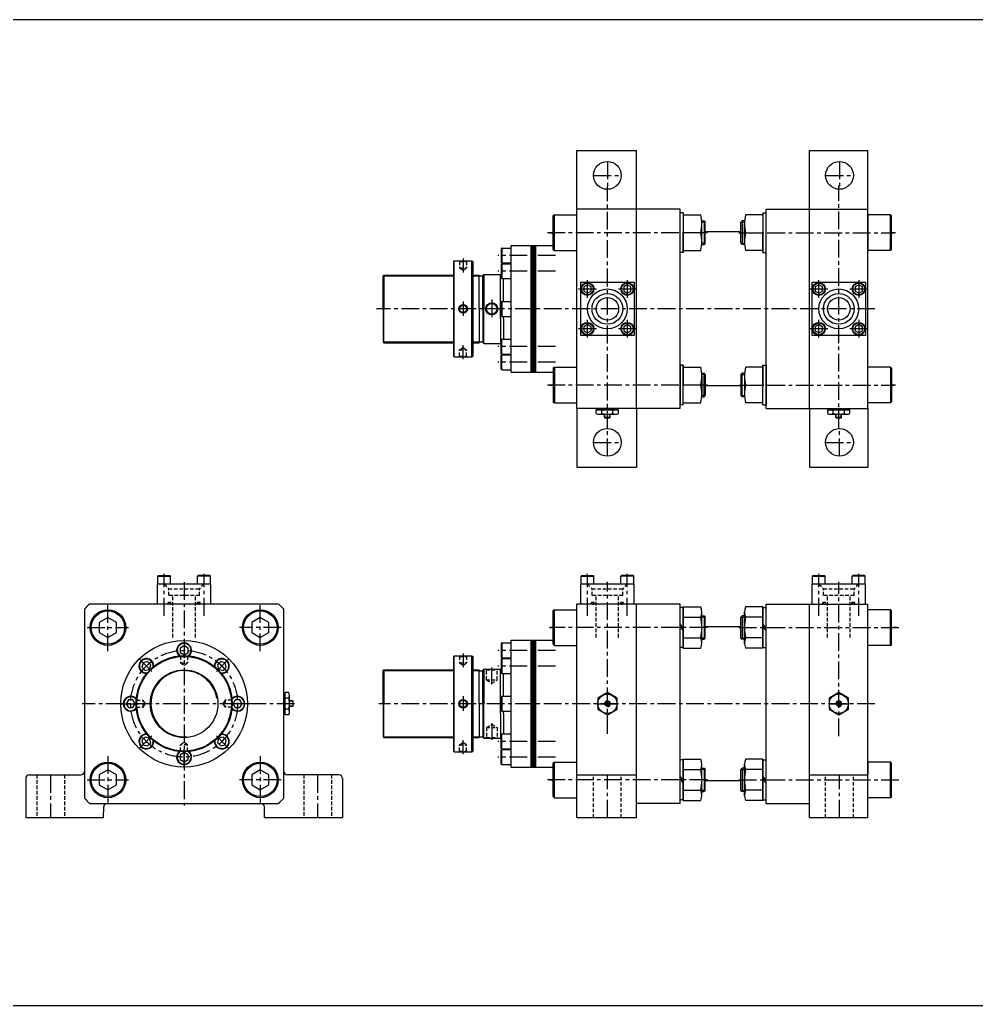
# Model space of a CAD drawing. Extents: x -819 to 10154, y 0 to 4840.
# Drawn here: x 2923 to 4266, y 0 to 1386 of the extents above; entities that cross this region are included whole.
import ezdxf

# ---------------------------------------------------------------- set-up
doc = ezdxf.new("R2010")
doc.units = 0
doc.header["$LTSCALE"] = 10
doc.header["$MEASUREMENT"] = 0
for name, pattern in [('CENTER', [2, 1.25, -0.25, 0.25, -0.25]), ('CENTERX2', [4, 2.5, -0.5, 0.5, -0.5]), ('HIDDENX2', [0.75, 0.5, -0.25])]:
    doc.linetypes.add(name, pattern=pattern)
doc.layers.get('0').update_dxf_attribs({"linetype": 'CONTINUOUS'})
for name, color, linetype in [('BOM-UDEF', 3, 'CONTINUOUS'), ('CEN', 1, 'CENTERX2'), ('DIM', 2, 'CONTINUOUS'), ('HID', 2, 'HIDDENX2'), ('ML', 7, 'CONTINUOUS')]:
    doc.layers.add(name, color=color, linetype=linetype)

msp = doc.modelspace()

# ---------------------------------------------------------------- linework, layer by layer
for p, q in [((5969.5, 1385.9), (0, 1385.9)), ((0, 0), (10154, 3))]:
    msp.add_line(p, q)
at = {"color": 7, "linetype": 'Continuous'}
for p, q in [((3732.4, 832.7), (3732.4, 837.7)), ((3732.4, 837.7), (3738.8, 837.7)), ((3733.4, 837.7), (3733.4, 839.7)), ((3733.4, 839.7), (3762.6, 839.7)), ((3735.6, 831.7), (3760.4, 831.7)), ((3738.8, 837.7), (3763.6, 837.7)), ((3740.2, 832.7), (3740.2, 837.7)), ((3744, 832), (3744, 832)), ((3744, 827.2), (3744, 831.7)), ((3752, 827.2), (3752, 831.7)), ((3755.8, 832.7), (3755.8, 837.7)), ((3762.6, 837.7), (3762.6, 839.7)), ((3763.6, 832.7), (3763.6, 837.7)), ((4057.4, 832.7), (4057.4, 837.7)), ((4057.4, 837.7), (4063.8, 837.7)), ((4058.4, 837.7), (4058.4, 839.7)), ((4058.4, 839.7), (4087.6, 839.7)), ((4060.6, 831.7), (4085.4, 831.7)), ((4063.8, 837.7), (4088.6, 837.7)), ((4065.2, 832.7), (4065.2, 837.7)), ((4069, 832), (4069, 832)), ((4069, 827.2), (4069, 831.7)), ((4077, 827.2), (4077, 831.7)), ((4080.8, 832.7), (4080.8, 837.7)), ((4087.6, 837.7), (4087.6, 839.7)), ((4088.6, 832.7), (4088.6, 837.7)), ((3744, 827.2), (3744.5, 826.7)), ((3752, 827.2), (3744, 827.2)), ((3744.5, 826.7), (3751.5, 826.7)), ((3752, 827.2), (3751.5, 826.7)), ((4069, 827.2), (4069.5, 826.7)), ((4077, 827.2), (4069, 827.2)), ((4069.5, 826.7), (4076.5, 826.7)), ((4077, 827.2), (4076.5, 826.7)), ((3293.5, 410.4), (3293.5, 439.6)), ((3295.5, 439.6), (3293.5, 439.6)), ((3300.5, 440.6), (3295.5, 440.6)), ((3295.5, 415.8), (3295.5, 440.6)), ((3300.5, 432.8), (3295.5, 432.8)), ((3301.5, 412.6), (3301.5, 437.4)), ((3300.5, 417.2), (3295.5, 417.2)), ((3301.3, 421), (3301.3, 421)), ((3306, 429), (3301.5, 429)), ((3306, 421), (3301.5, 421)), ((3306, 429), (3306.5, 428.5)), ((3306, 429), (3306, 421)), ((3306, 421), (3306.5, 421.5)), ((3306.5, 421.5), (3306.5, 428.5)), ((3295.5, 410.4), (3293.5, 410.4)), ((3295.5, 409.4), (3295.5, 415.8)), ((3300.5, 409.4), (3295.5, 409.4))]:
    msp.add_line(p, q, dxfattribs=at)
at = {"color": 1, "linetype": 'CENTER', "ltscale": 5}
for p, q in [((3734.5, 425), (3761.5, 425)), ((4059.5, 425), (4086.5, 425))]:
    msp.add_line(p, q, dxfattribs=at)
at = {"color": 7, "linetype": 'Continuous'}
for points in [[(3734.5, 417.2), (3748, 409.4), (3761.5, 417.2), (3761.5, 432.8), (3748, 440.6), (3734.5, 432.8)], [(4059.5, 417.2), (4073, 409.4), (4086.5, 417.2), (4086.5, 432.8), (4073, 440.6), (4059.5, 432.8)], [(3746.6, 427.5), (3745.1, 425), (3746.6, 422.5), (3749.5, 422.5), (3750.9, 425), (3749.5, 427.5)], [(4071.6, 427.5), (4070.1, 425), (4071.6, 422.5), (4074.5, 422.5), (4075.9, 425), (4074.5, 427.5)]]:
    msp.add_lwpolyline(points, close=True, dxfattribs=at)
for centre, radius in [((3748, 425), 13.5), ((4073, 425), 13.5), ((3748, 425), 3.5), ((4073, 425), 3.5)]:
    msp.add_circle(centre, radius, dxfattribs=at)
for centre, radius, start, end in [((3735.6, 837.3), 5.62, 235.6158, 270), ((3736.3, 839.9), 8.22, 241.7006, 298.2994), ((3748, 863.1), 31.3, 255.6172, 270.0141), ((3748, 863.1), 31.3, 269.9859, 284.3828), ((3759.7, 839.9), 8.22, 241.7006, 298.2994), ((4060.6, 837.3), 5.62, 235.6158, 270), ((4061.3, 839.9), 8.22, 241.7006, 298.2994), ((4073, 863.1), 31.3, 255.6172, 270.0141), ((4073, 863.1), 31.3, 269.9859, 284.3828), ((4084.7, 839.9), 8.22, 241.7006, 298.2994), ((3293.3, 436.7), 8.22, 331.7006, 28.2994), ((3270.2, 425), 31.3, 359.9859, 14.3828), ((3270.2, 425), 31.3, 345.6172, 0.0141), ((3293.3, 413.3), 8.22, 331.7006, 28.2994), ((3295.9, 412.6), 5.62, 325.6158, 0)]:
    msp.add_arc(centre, radius, start, end, dxfattribs=at)
at = {"layer": 'BOM-UDEF', "color": 0}
for p, q in [((3705, 1119.7), (3705, 1202.2)), ((3705, 1202.2), (3789, 1202.2)), ((3789, 1119.7), (3789, 1202.2)), ((4032, 1119.7), (4032, 1202.2)), ((4032, 1202.2), (4114, 1202.2)), ((4114, 1119.7), (4114, 1202.2)), ((3705, 839.7), (3705, 757.2)), ((3789, 839.7), (3789, 757.2)), ((4032, 839.7), (4032, 757.2)), ((4114, 839.7), (4114, 757.2)), ((3705, 757.2), (3789, 757.2)), ((4032, 757.2), (4114, 757.2)), ((3705, 325), (3789, 325)), ((4032, 325), (4114, 325)), ((3266.5, 265), (3376, 265)), ((3705, 265), (3789, 265)), ((4032, 265), (4114, 265))]:
    msp.add_line(p, q, dxfattribs=at)
for centre in [(3748, 1167.2), (4074, 1167.2), (3748, 792.2), (4074, 792.2)]:
    msp.add_circle(centre, 19.5, dxfattribs=at)
at = {"layer": 'CEN'}
for p, q in [((3748, 1186.7), (3748, 1147.7)), ((4074, 1186.7), (4074, 1147.7)), ((3728.5, 1167.2), (3767.5, 1167.2)), ((4054.5, 1167.2), (4093.5, 1167.2)), ((3748, 811.2), (3748, 1151.4)), ((4073, 811.7), (4073, 1152.9)), ((3888.5, 1086.7), (3663.7, 1086.7)), ((3666.6, 1086.7), (3672, 1086.7)), ((3932.6, 1086.7), (4150.8, 1086.7)), ((4152.5, 1086.7), (4147, 1086.7)), ((3675.3, 1054.7), (3593.9, 1054.7)), ((3545.3, 1050.5), (3545.3, 1030.9)), ((3675.3, 1032.7), (3593.9, 1032.7)), ((3720, 995.3), (3720, 1020.1)), ((3776, 1020.1), (3776, 995.3)), ((4045, 995.3), (4045, 1020.1)), ((4101, 1020.1), (4101, 995.3)), ((3707.6, 1007.7), (3732.5, 1007.7)), ((3763.6, 1007.7), (3788.5, 1007.7)), ((4032.6, 1007.7), (4057.5, 1007.7)), ((4088.6, 1007.7), (4113.5, 1007.7)), ((3545.3, 990.2), (3545.3, 969.9)), ((3585.5, 992.9), (3585.5, 966.6)), ((4123.6, 979.7), (3423.9, 979.7)), ((3720, 939.3), (3720, 964.1)), ((3776, 964.1), (3776, 939.3)), ((4045, 939.3), (4045, 964.1)), ((4101, 964.1), (4101, 939.3)), ((3732.5, 951.7), (3707.6, 951.7)), ((3788.5, 951.7), (3763.6, 951.7)), ((4057.5, 951.7), (4032.6, 951.7)), ((4113.5, 951.7), (4088.6, 951.7)), ((3545.3, 909), (3545.3, 928.5)), ((3675.3, 926.7), (3593.9, 926.7)), ((3675.3, 904.7), (3593.9, 904.7)), ((3888.5, 872.7), (3663.7, 872.7)), ((3666.6, 872.7), (3672, 872.7)), ((3932.6, 872.7), (4150.8, 872.7)), ((4152.5, 872.7), (4147, 872.7)), ((3748, 772.7), (3748, 811.7)), ((4074, 772.7), (4074, 811.7)), ((3728.5, 792.2), (3767.5, 792.2)), ((4054.5, 792.2), (4093.5, 792.2)), ((3125.5, 548.7), (3125.5, 607.4)), ((3153.5, 596), (3153.5, 282)), ((3181.5, 548.7), (3181.5, 607.4)), ((3720, 548.7), (3720, 607.4)), ((3748, 382.8), (3748, 596.4)), ((3776, 548.7), (3776, 607.4)), ((4045, 548.7), (4045, 607.4)), ((4073, 379.3), (4073, 596.4)), ((4101, 548.7), (4101, 607.4)), ((3046.5, 498.7), (3046.5, 565.3)), ((3260.5, 498.7), (3260.5, 565.3)), ((3017.2, 532), (3075.6, 532)), ((3289.8, 532), (3231.4, 532)), ((3666.6, 532), (3672, 532)), ((3888.5, 532), (3667.7, 532)), ((3932.6, 532), (4157.4, 532)), ((4154.5, 532), (4149, 532)), ((3153.5, 514.2), (3153.5, 485.9)), ((3675.3, 500), (3593.9, 500)), ((3090.5, 488), (3110.5, 468)), ((3216.5, 488), (3196.5, 468)), ((3545.3, 495.7), (3545.3, 476.2)), ((3585.5, 452.3), (3585.5, 475.8)), ((3675.3, 478), (3593.9, 478)), ((3545.3, 435.5), (3545.3, 415.2)), ((3308.7, 425), (3010.5, 425)), ((3064.4, 425), (3092.7, 425)), ((3242.7, 425), (3214.4, 425)), ((4123.6, 425), (3427, 425)), ((3585.5, 397.7), (3585.5, 374.2)), ((3090.5, 362), (3110.5, 382)), ((3216.5, 362), (3196.5, 382)), ((3153.5, 335.9), (3153.5, 364.2)), ((3545.3, 354.3), (3545.3, 373.8)), ((3675.3, 372), (3593.9, 372)), ((3046.5, 351.3), (3046.5, 284.7)), ((3260.5, 351.3), (3260.5, 284.7)), ((3675.3, 350), (3593.9, 350)), ((2966, 325), (2966, 265)), ((3341, 325), (3341, 265)), ((3748, 265), (3748, 325)), ((4074, 265), (4074, 325)), ((3017.2, 318), (3075.6, 318)), ((3289.8, 318), (3231.4, 318)), ((3888.5, 318), (3663.7, 318)), ((3666.6, 318), (3672, 318)), ((3932.6, 318), (4157.4, 318)), ((3932.6, 318), (4157.4, 318))]:
    msp.add_line(p, q, dxfattribs=at)
at = {"layer": 'CEN', "color": 7}
for p, q in [((3880.5, 1103.2), (3883.8, 1103.2)), ((3940.5, 1103.2), (3937.3, 1103.2)), ((3880.5, 1070.2), (3883.8, 1070.2)), ((3940.5, 1070.2), (3937.3, 1070.2)), ((3880.5, 889.2), (3883.8, 889.2)), ((3940.5, 889.2), (3937.3, 889.2)), ((3880.5, 856.2), (3883.8, 856.2)), ((3940.5, 856.2), (3937.3, 856.2)), ((3880.5, 548.5), (3883.8, 548.5)), ((3940.5, 548.5), (3937.3, 548.5)), ((3880.5, 515.5), (3883.8, 515.5)), ((3940.5, 515.5), (3937.3, 515.5)), ((3880.5, 334.5), (3883.8, 334.5)), ((3940.5, 334.5), (3937.3, 334.5)), ((3880.5, 301.5), (3883.8, 301.5)), ((3940.5, 301.5), (3937.3, 301.5))]:
    msp.add_line(p, q, dxfattribs=at)
at = {"layer": 'CEN'}
msp.add_circle((3153.5, 425), 75, dxfattribs=at)
at = {"layer": 'DIM'}
for p, q in [((3885.5, 1101.5), (3880.5, 1101.5)), ((3935.5, 1101.5), (3940.5, 1101.5)), ((3885.5, 1072), (3880.5, 1072)), ((3935.5, 1072), (3940.5, 1072)), ((3433, 1026.2), (3531.8, 1026.2)), ((3433, 1026.2), (3531.8, 1026.2)), ((3558.8, 1026.2), (3568, 1026.2)), ((3558.8, 1026.2), (3568, 1026.2)), ((3433, 933.2), (3531.8, 933.2)), ((3433, 933.2), (3531.8, 933.2)), ((3558.8, 933.2), (3568, 933.2)), ((3558.8, 933.2), (3568, 933.2)), ((3885.5, 887.5), (3880.5, 887.5)), ((3935.5, 887.5), (3940.5, 887.5)), ((3885.5, 858), (3880.5, 858)), ((3935.5, 858), (3940.5, 858)), ((3885.5, 546.8), (3880.5, 546.8)), ((3935.5, 546.8), (3940.5, 546.8)), ((3885.5, 517.3), (3880.5, 517.3)), ((3935.5, 517.3), (3940.5, 517.3)), ((3433, 471.5), (3531.8, 471.5)), ((3433, 471.5), (3531.8, 471.5)), ((3558.8, 471.5), (3568, 471.5)), ((3558.8, 471.5), (3568, 471.5)), ((3433, 378.5), (3531.8, 378.5)), ((3433, 378.5), (3531.8, 378.5)), ((3558.8, 378.5), (3568, 378.5)), ((3558.8, 378.5), (3568, 378.5)), ((3885.5, 332.8), (3880.5, 332.8)), ((3935.5, 332.8), (3940.5, 332.8)), ((3885.5, 303.3), (3880.5, 303.3)), ((3935.5, 303.3), (3940.5, 303.3))]:
    msp.add_line(p, q, dxfattribs=at)
at = {"layer": 'HID'}
for p, q in [((3540.3, 1046.2), (3539.3, 1047.2)), ((3540.3, 1046.2), (3550.3, 1046.2)), ((3540.3, 1046.2), (3540.3, 1037.2)), ((3550.3, 1046.2), (3551.3, 1047.2)), ((3550.3, 1046.2), (3550.3, 1037.2)), ((3540.3, 1037.2), (3550.3, 1037.2)), ((3540.3, 1037.2), (3545.3, 1034)), ((3545.3, 1034), (3550.3, 1037.2)), ((3540.3, 922.2), (3545.3, 925.4)), ((3540.3, 922.2), (3550.3, 922.2)), ((3540.3, 913.2), (3540.3, 922.2)), ((3545.3, 925.4), (3550.3, 922.2)), ((3550.3, 913.2), (3550.3, 922.2)), ((3540.3, 913.2), (3539.3, 912.2)), ((3540.3, 913.2), (3550.3, 913.2)), ((3550.3, 913.2), (3551.3, 912.2)), ((3125.5, 593), (3131.9, 586.6)), ((3131.9, 586.6), (3175.1, 586.6)), ((3131.9, 577), (3131.9, 586.6)), ((3181.5, 593), (3175.1, 586.6)), ((3175.1, 577), (3175.1, 586.6)), ((3720, 593), (3726.4, 586.6)), ((3726.4, 577), (3726.4, 586.6)), ((3726.4, 586.6), (3769.6, 586.6)), ((3776, 593), (3769.6, 586.6)), ((3769.6, 577), (3769.6, 586.6)), ((4045, 593), (4051.4, 586.6)), ((4051.4, 586.6), (4094.6, 586.6)), ((4051.4, 577), (4051.4, 586.6)), ((4101, 593), (4094.6, 586.6)), ((4094.6, 577), (4094.6, 586.6)), ((3175.1, 577), (3131.9, 577)), ((3137.8, 518), (3137.8, 577)), ((3169.3, 518), (3169.3, 577)), ((3769.6, 577), (3726.4, 577)), ((3732.3, 518), (3732.3, 577)), ((3763.8, 518), (3763.8, 577)), ((4094.6, 577), (4051.4, 577)), ((4057.3, 518), (4057.3, 577)), ((4088.8, 518), (4088.8, 577)), ((3135, 567.4), (3131, 567.4)), ((3131, 565), (3131, 567.4)), ((3135, 565), (3135, 567.4)), ((3172, 565), (3172, 567.4)), ((3172, 567.4), (3176, 567.4)), ((3176, 567.4), (3172, 567.4)), ((3172, 565), (3172, 567.4)), ((3176, 565), (3176, 567.4)), ((3176, 565), (3176, 567.4)), ((3725.5, 565), (3725.5, 567.4)), ((3729.5, 567.4), (3725.5, 567.4)), ((3729.5, 565), (3729.5, 567.4)), ((3766.5, 565), (3766.5, 567.4)), ((3770.5, 567.4), (3766.5, 567.4)), ((3766.5, 567.4), (3770.5, 567.4)), ((3766.5, 565), (3766.5, 567.4)), ((3770.5, 565), (3770.5, 567.4)), ((3770.5, 565), (3770.5, 567.4)), ((4054.5, 567.4), (4050.5, 567.4)), ((4050.5, 565), (4050.5, 567.4)), ((4054.5, 565), (4054.5, 567.4)), ((4091.5, 565), (4091.5, 567.4)), ((4091.5, 567.4), (4095.5, 567.4)), ((4095.5, 567.4), (4091.5, 567.4)), ((4091.5, 565), (4091.5, 567.4)), ((4095.5, 565), (4095.5, 567.4)), ((4095.5, 565), (4095.5, 567.4)), ((3148.5, 491.5), (3147.8, 492.3)), ((3148.5, 491.5), (3148.5, 482.5)), ((3148.5, 491.5), (3158.5, 491.5)), ((3158.5, 491.5), (3159.3, 492.3)), ((3158.5, 491.5), (3158.5, 482.5)), ((3540.3, 491.5), (3539.3, 492.5)), ((3540.3, 491.5), (3550.3, 491.5)), ((3540.3, 491.5), (3540.3, 482.5)), ((3550.3, 491.5), (3551.3, 492.5)), ((3550.3, 491.5), (3550.3, 482.5)), ((3148.5, 482.5), (3158.5, 482.5)), ((3148.5, 482.5), (3153.5, 479.3)), ((3153.5, 479.3), (3158.5, 482.5)), ((3540.3, 482.5), (3550.3, 482.5)), ((3540.3, 482.5), (3545.3, 479.3)), ((3545.3, 479.3), (3550.3, 482.5)), ((3578, 472.5), (3577, 473.5)), ((3578, 458.5), (3578, 472.5)), ((3578, 472.5), (3593, 472.5)), ((3593, 472.5), (3594, 473.5)), ((3593, 458.5), (3593, 472.5)), ((3578, 458.5), (3593, 458.5)), ((3578, 458.5), (3585.5, 453.7)), ((3585.5, 453.7), (3593, 458.5)), ((3087, 430), (3086.3, 430.8)), ((3087, 430), (3096, 430)), ((3087, 420), (3087, 430)), ((3099.2, 425), (3096, 430)), ((3096, 420), (3096, 430)), ((3211, 430), (3207.8, 425)), ((3220, 430), (3211, 430)), ((3211, 430), (3211, 420)), ((3220, 430), (3220.8, 430.8)), ((3220, 430), (3220, 420)), ((3087, 420), (3086.3, 419.2)), ((3087, 420), (3096, 420)), ((3096, 420), (3099.2, 425)), ((3207.8, 425), (3211, 420)), ((3220, 420), (3211, 420)), ((3220, 420), (3220.8, 419.2)), ((3578, 391.5), (3585.5, 396.3)), ((3578, 391.5), (3593, 391.5)), ((3578, 391.5), (3578, 377.5)), ((3585.5, 396.3), (3593, 391.5)), ((3593, 391.5), (3593, 377.5)), ((3578, 377.5), (3577, 376.5)), ((3578, 377.5), (3593, 377.5)), ((3593, 377.5), (3594, 376.5)), ((3153.5, 370.7), (3148.5, 367.5)), ((3148.5, 358.5), (3148.5, 367.5)), ((3158.5, 367.5), (3148.5, 367.5)), ((3158.5, 367.5), (3153.5, 370.7)), ((3158.5, 358.5), (3158.5, 367.5)), ((3540.3, 367.5), (3545.3, 370.7)), ((3540.3, 367.5), (3550.3, 367.5)), ((3540.3, 358.5), (3540.3, 367.5)), ((3545.3, 370.7), (3550.3, 367.5)), ((3550.3, 358.5), (3550.3, 367.5)), ((3148.5, 358.5), (3147.8, 357.7)), ((3158.5, 358.5), (3148.5, 358.5)), ((3158.5, 358.5), (3159.3, 357.7)), ((3540.3, 358.5), (3539.3, 357.5)), ((3540.3, 358.5), (3550.3, 358.5)), ((3550.3, 358.5), (3551.3, 357.5)), ((2946.5, 325), (2946.5, 265)), ((2985.5, 325), (2985.5, 265)), ((3321.5, 325), (3321.5, 265)), ((3360.5, 325), (3360.5, 265)), ((3728.5, 265), (3728.5, 325)), ((3767.5, 265), (3767.5, 325)), ((4054.5, 265), (4054.5, 325)), ((4093.5, 265), (4093.5, 325))]:
    msp.add_line(p, q, dxfattribs=at)
for centre, start, end in [((3132.3, 566.2), 90, 270), ((3133.7, 566.2), 270, 90), ((3173.3, 566.2), 90, 270), ((3174.7, 566.2), 270, 90), ((3726.9, 566.2), 90, 270), ((3728.2, 566.2), 270, 90), ((3767.9, 566.2), 90, 270), ((3769.2, 566.2), 270, 90), ((4051.9, 566.2), 90, 270), ((4053.2, 566.2), 270, 90), ((4092.9, 566.2), 90, 270), ((4094.2, 566.2), 270, 90)]:
    msp.add_arc(centre, 1.2, start, end, dxfattribs=at)
at = {"layer": 'ML'}
for p, q in [((3672, 1110.2), (3673.5, 1111.7)), ((3673.5, 1111.7), (3672, 1110.2)), ((3672, 1063.2), (3672, 1110.2)), ((3673.5, 1061.7), (3673.5, 1111.7)), ((3673.5, 1111.7), (3705, 1111.7)), ((3850, 1119.7), (3705, 1119.7)), ((3705, 839.7), (3705, 1119.7)), ((3705, 839.7), (3705, 1119.7)), ((3705, 839.7), (3705, 1119.7)), ((3789, 839.7), (3789, 1119.7)), ((3850, 839.7), (3850, 1119.7)), ((3850, 1058.7), (3850, 1114.7)), ((3854.5, 1114.7), (3850, 1114.7)), ((3854.5, 1114.7), (3854.5, 1058.7)), ((3854.5, 1111.7), (3879.1, 1111.7)), ((3966.5, 1111.7), (3941.9, 1111.7)), ((3966.5, 1114.7), (3966.5, 1058.7)), ((3966.5, 1114.7), (3971, 1114.7)), ((3971, 1119.7), (4114, 1119.7)), ((3971, 839.7), (3971, 1119.7)), ((3971, 1058.7), (3971, 1114.7)), ((4032, 839.7), (4032, 1119.7)), ((4114, 839.7), (4114, 1119.7)), ((4114, 839.7), (4114, 1119.7)), ((4145.5, 1111.7), (4114, 1111.7)), ((4114, 1111.7), (4114, 1061.7)), ((4145.5, 1061.7), (4145.5, 1111.7)), ((4147, 1110.2), (4145.5, 1111.7)), ((4145.5, 1111.7), (4147, 1110.2)), ((4147, 1063.2), (4147, 1110.2)), ((3880.5, 1074.2), (3880.5, 1099.2)), ((3883.8, 1103.2), (3883.8, 1070.2)), ((3883.8, 1103.2), (3885.5, 1101.5)), ((3885.5, 1072), (3885.5, 1101.5)), ((3885.5, 1074.2), (3885.5, 1099.2)), ((3937.3, 1103.2), (3935.5, 1101.5)), ((3935.5, 1072), (3935.5, 1101.5)), ((3935.5, 1074.2), (3935.5, 1099.2)), ((3937.3, 1103.2), (3937.3, 1070.2)), ((3940.5, 1074.2), (3940.5, 1099.2)), ((3854.5, 1058.7), (3854.5, 1086.7)), ((3879.1, 1086.7), (3854.5, 1086.7)), ((3935.5, 1087.9), (3885.5, 1087.9)), ((3941.9, 1086.7), (3966.5, 1086.7)), ((3966.5, 1058.7), (3966.5, 1086.7)), ((3613, 890.6), (3613, 1068.9)), ((3613, 1068.9), (3672, 1068.9)), ((3641, 890.6), (3641, 1068.9)), ((3642.6, 890.6), (3642.6, 1068.9)), ((3644.2, 890.6), (3644.2, 1068.9)), ((3645.8, 890.6), (3645.8, 1068.9)), ((3647.4, 890.6), (3647.4, 1068.9)), ((3885.5, 1072), (3883.8, 1070.2)), ((3935.5, 1072), (3937.3, 1070.2)), ((3599.7, 1065.2), (3599, 1064.5)), ((3599, 1064.5), (3599, 1044.9)), ((3599.7, 1065.2), (3613, 1065.2)), ((3599.7, 1065.2), (3599.7, 1044.2)), ((3673.5, 1061.7), (3672, 1063.2)), ((3672, 1063.2), (3673.5, 1061.7)), ((3673.5, 1061.7), (3705, 1061.7)), ((3854.5, 1058.7), (3850, 1058.7)), ((3854.5, 1061.7), (3879.1, 1061.7)), ((3966.5, 1061.7), (3941.9, 1061.7)), ((3966.5, 1058.7), (3971, 1058.7)), ((4145.5, 1061.7), (4114, 1061.7)), ((4145.5, 1061.7), (4147, 1063.2)), ((4147, 1063.2), (4145.5, 1061.7)), ((3532.8, 1047.2), (3531.8, 1046.2)), ((3531.8, 1046.2), (3531.8, 913.2)), ((3532.8, 912.2), (3532.8, 1047.2)), ((3532.8, 1047.2), (3557.8, 1047.2)), ((3557.8, 912.2), (3557.8, 1047.2)), ((3557.8, 1047.2), (3558.8, 1046.2)), ((3558.8, 1046.2), (3558.8, 913.2)), ((3599.7, 1044.2), (3599, 1044.9)), ((3599.7, 1043.2), (3599, 1042.5)), ((3599, 1042.5), (3599, 1022.9)), ((3599.7, 1044.2), (3613, 1044.2)), ((3599.7, 1043.2), (3613, 1043.2)), ((3599.7, 1043.2), (3599.7, 1022.2)), ((3433, 1026.2), (3434, 1027.2)), ((3433, 1026.2), (3434, 1027.2)), ((3433, 979.7), (3433, 1026.2)), ((3433, 979.7), (3433, 1026.2)), ((3434, 1027.2), (3531.8, 1027.2)), ((3434, 1027.2), (3434, 979.7)), ((3434, 1027.2), (3531.8, 1027.2)), ((3434, 1027.2), (3434, 979.7)), ((3558.8, 1027.2), (3568, 1027.2)), ((3558.8, 1027.2), (3568, 1027.2)), ((3568, 979.7), (3568, 1027.2)), ((3568, 979.7), (3568, 1027.2)), ((3568, 1026.1), (3573, 1026.1)), ((3568, 1026.1), (3573, 1026.1)), ((3573, 1026.7), (3574.5, 1028.2)), ((3573, 979.7), (3573, 1026.7)), ((3574.5, 1028.2), (3598, 1028.2)), ((3574.5, 1028.2), (3574.5, 979.7)), ((3599, 1028.6), (3598, 1028.2)), ((3598, 966.1), (3598, 1028.2)), ((3599.7, 1022.2), (3599, 1022.9)), ((3599.7, 1022.2), (3613, 1022.2)), ((3602, 990.2), (3602, 1022.2)), ((3710.5, 942.2), (3710.5, 1017.2)), ((3710.5, 1017.2), (3785.5, 1017.2)), ((3785.5, 1017.2), (3785.5, 942.2)), ((4035.5, 942.2), (4035.5, 1017.2)), ((4035.5, 1017.2), (4110.5, 1017.2)), ((4110.5, 1017.2), (4110.5, 942.2)), ((3599.7, 990.2), (3599, 989.5)), ((3599, 989.5), (3599, 969.9)), ((3599.7, 990.2), (3613, 990.2)), ((3599.7, 990.2), (3599.7, 969.2)), ((3433, 979.7), (3433, 933.2)), ((3433, 979.7), (3433, 933.2)), ((3434, 932.2), (3434, 979.7)), ((3434, 932.2), (3434, 979.7)), ((3568, 979.7), (3568, 932.2)), ((3568, 979.7), (3568, 932.2)), ((3573, 979.7), (3573, 932.7)), ((3573, 979.7), (3573, 932.7)), ((3574.5, 931.2), (3574.5, 979.7)), ((3598, 966.1), (3598, 931.2)), ((3599.7, 969.2), (3599, 969.9)), ((3599.7, 969.2), (3613, 969.2)), ((3602, 966.1), (3602, 969.2)), ((3602, 966.1), (3602, 937.2)), ((3433, 933.2), (3434, 932.2)), ((3433, 933.2), (3434, 932.2)), ((3434, 932.2), (3531.8, 932.2)), ((3434, 932.2), (3531.8, 932.2)), ((3558.8, 932.2), (3568, 932.2)), ((3558.8, 932.2), (3568, 932.2)), ((3568, 933.3), (3573, 933.3)), ((3568, 933.3), (3573, 933.3)), ((3573, 932.7), (3574.5, 931.2)), ((3574.5, 931.2), (3598, 931.2)), ((3599, 930.8), (3598, 931.2)), ((3599.7, 937.2), (3599, 936.5)), ((3599, 916.9), (3599, 936.5)), ((3599.7, 916.2), (3599.7, 937.2)), ((3599.7, 937.2), (3613, 937.2)), ((3785.5, 942.2), (3710.5, 942.2)), ((4110.5, 942.2), (4035.5, 942.2)), ((3599.7, 916.2), (3599, 916.9)), ((3599.7, 915.2), (3599, 914.5)), ((3599.7, 916.2), (3613, 916.2)), ((3599.7, 894.2), (3599.7, 915.2)), ((3599.7, 915.2), (3613, 915.2)), ((3532.8, 912.2), (3531.8, 913.2)), ((3532.8, 912.2), (3557.8, 912.2)), ((3557.8, 912.2), (3558.8, 913.2)), ((3599, 894.9), (3599, 914.5)), ((3599.7, 894.2), (3599, 894.9)), ((3599.7, 894.2), (3613, 894.2)), ((3613, 890.6), (3672, 890.6)), ((3673.5, 897.7), (3672, 896.2)), ((3672, 896.2), (3673.5, 897.7)), ((3672, 896.2), (3672, 849.2)), ((3673.5, 897.7), (3705, 897.7)), ((3673.5, 897.7), (3673.5, 847.7)), ((3850, 900.7), (3850, 844.7)), ((3854.5, 900.7), (3850, 900.7)), ((3854.5, 844.7), (3854.5, 900.7)), ((3854.5, 900.7), (3854.5, 872.7)), ((3854.5, 897.7), (3879.1, 897.7)), ((3883.8, 856.2), (3883.8, 889.2)), ((3885.5, 887.5), (3883.8, 889.2)), ((3885.5, 887.5), (3885.5, 858)), ((3935.5, 887.5), (3937.3, 889.2)), ((3935.5, 887.5), (3935.5, 858)), ((3937.3, 856.2), (3937.3, 889.2)), ((3966.5, 897.7), (3941.9, 897.7)), ((3966.5, 900.7), (3966.5, 872.7)), ((3966.5, 844.7), (3966.5, 900.7)), ((3966.5, 900.7), (3971, 900.7)), ((3971, 900.7), (3971, 844.7)), ((4145.5, 897.7), (4114, 897.7)), ((4114, 847.7), (4114, 897.7)), ((4145.5, 897.7), (4145.5, 847.7)), ((4145.5, 897.7), (4147, 896.2)), ((4147, 896.2), (4145.5, 897.7)), ((4147, 896.2), (4147, 849.2)), ((3880.5, 885.2), (3880.5, 860.2)), ((3885.5, 885.2), (3885.5, 860.2)), ((3935.5, 885.2), (3935.5, 860.2)), ((3940.5, 885.2), (3940.5, 860.2)), ((3879.1, 872.7), (3854.5, 872.7)), ((3935.5, 871.6), (3883, 871.6)), ((3941.9, 872.7), (3966.5, 872.7)), ((3672, 849.2), (3673.5, 847.7)), ((3673.5, 847.7), (3672, 849.2)), ((3673.5, 847.7), (3705, 847.7)), ((3854.5, 847.7), (3879.1, 847.7)), ((3883.8, 856.2), (3885.5, 858)), ((3937.3, 856.2), (3935.5, 858)), ((3966.5, 847.7), (3941.9, 847.7)), ((4145.5, 847.7), (4114, 847.7)), ((4147, 849.2), (4145.5, 847.7)), ((4145.5, 847.7), (4147, 849.2)), ((3850, 839.7), (3705, 839.7)), ((3854.5, 844.7), (3850, 844.7)), ((3966.5, 844.7), (3971, 844.7)), ((3971, 839.7), (4114, 839.7)), ((3971, 839.7), (4114, 839.7)), ((3117.2, 605), (3116.5, 604.3)), ((3116.5, 604.3), (3134.5, 604.3)), ((3116.5, 593), (3116.5, 604.3)), ((3117.2, 605), (3133.8, 605)), ((3133.8, 605), (3134.5, 604.3)), ((3134.5, 593), (3134.5, 604.3)), ((3173.2, 605), (3172.5, 604.3)), ((3190.5, 604.3), (3172.5, 604.3)), ((3172.5, 593), (3172.5, 604.3)), ((3189.8, 605), (3173.2, 605)), ((3189.8, 605), (3190.5, 604.3)), ((3190.5, 593), (3190.5, 604.3)), ((3711.7, 605), (3711, 604.3)), ((3711, 604.3), (3729, 604.3)), ((3711, 593), (3711, 604.3)), ((3711.7, 605), (3728.3, 605)), ((3728.3, 605), (3729, 604.3)), ((3729, 593), (3729, 604.3)), ((3767.7, 605), (3767, 604.3)), ((3767, 593), (3767, 604.3)), ((3785, 604.3), (3767, 604.3)), ((3784.3, 605), (3767.7, 605)), ((3784.3, 605), (3785, 604.3)), ((3785, 593), (3785, 604.3)), ((4036.7, 605), (4036, 604.3)), ((4036, 604.3), (4054, 604.3)), ((4036, 593), (4036, 604.3)), ((4036.7, 605), (4053.3, 605)), ((4053.3, 605), (4054, 604.3)), ((4054, 593), (4054, 604.3)), ((4092.7, 605), (4092, 604.3)), ((4110, 604.3), (4092, 604.3)), ((4092, 593), (4092, 604.3)), ((4109.3, 605), (4092.7, 605)), ((4109.3, 605), (4110, 604.3)), ((4110, 593), (4110, 604.3)), ((3116, 565), (3116, 593)), ((3191, 565), (3191, 593)), ((3785.5, 593), (3710.5, 593)), ((3710.5, 565), (3710.5, 593)), ((3785.5, 565), (3785.5, 593)), ((4110.5, 593), (4035.5, 593)), ((4035.5, 565), (4035.5, 593)), ((4110.5, 565), (4110.5, 593)), ((3013.5, 557.8), (3013.5, 292.2)), ((3286.3, 565), (3020.7, 565)), ((3293.5, 292.2), (3293.5, 557.8)), ((3673.5, 557), (3672, 555.5)), ((3672, 555.5), (3673.5, 557)), ((3672, 508.5), (3672, 555.5)), ((3673.5, 507), (3673.5, 557)), ((3673.5, 557), (3705, 557)), ((3705, 265), (3705, 565)), ((3850, 565), (3705, 565)), ((3789, 265), (3789, 565)), ((3850, 285), (3850, 565)), ((3850, 504), (3850, 560)), ((3854.5, 560), (3850, 560)), ((3854.5, 503.2), (3854.5, 560.9)), ((3854.5, 560.9), (3879.1, 560.9)), ((3854.5, 560), (3854.5, 504)), ((3966.5, 560.9), (3941.9, 560.9)), ((3966.5, 503.2), (3966.5, 560.9)), ((3966.5, 560), (3966.5, 504)), ((3966.5, 560), (3971, 560)), ((3971, 565), (4114, 565)), ((3971, 285), (3971, 565)), ((3971, 285), (3971, 565)), ((3971, 504), (3971, 560)), ((4032, 265), (4032, 565)), ((4114, 265), (4114, 565)), ((4114, 265), (4114, 565)), ((4114, 504), (4114, 560)), ((4145.5, 557), (4114, 557)), ((4145.5, 507), (4145.5, 557)), ((4145.5, 557), (4147, 555.5)), ((4147, 555.5), (4145.5, 557)), ((4147, 508.5), (4147, 555.5)), ((3854.5, 546.4), (3879.1, 546.4)), ((3880.5, 509.8), (3880.5, 554.2)), ((3883.8, 548.5), (3883.8, 515.5)), ((3883.8, 548.5), (3885.5, 546.8)), ((3885.5, 517.3), (3885.5, 546.8)), ((3937.3, 548.5), (3935.5, 546.8)), ((3935.5, 517.3), (3935.5, 546.8)), ((3937.3, 548.5), (3937.3, 515.5)), ((3940.5, 509.8), (3940.5, 554.2)), ((3966.5, 546.4), (3941.9, 546.4)), ((3854.5, 530.9), (3850, 537.2)), ((3854.5, 527.9), (3850, 534.2)), ((3935.5, 533.2), (3885.5, 533.2)), ((3971, 530.9), (3966.5, 537.2)), ((3971, 527.9), (3966.5, 534.2)), ((3613, 335.9), (3613, 514.2)), ((3613, 514.2), (3672, 514.2)), ((3641, 335.9), (3641, 514.2)), ((3642.6, 335.9), (3642.6, 514.2)), ((3644.2, 335.9), (3644.2, 514.2)), ((3645.8, 335.9), (3645.8, 514.2)), ((3647.4, 335.9), (3647.4, 514.2)), ((3854.5, 517.6), (3879.1, 517.6)), ((3885.5, 517.3), (3883.8, 515.5)), ((3935.5, 517.3), (3937.3, 515.5)), ((3966.5, 517.6), (3941.9, 517.6)), ((3599.7, 510.5), (3599, 509.8)), ((3599, 509.8), (3599, 490.2)), ((3599.7, 510.5), (3613, 510.5)), ((3599.7, 510.5), (3599.7, 489.5)), ((3672, 508.5), (3673.5, 507)), ((3673.5, 507), (3672, 508.5)), ((3673.5, 507), (3705, 507)), ((3854.5, 504), (3850, 504)), ((3854.5, 503.2), (3879.1, 503.2)), ((3966.5, 503.2), (3941.9, 503.2)), ((3966.5, 504), (3971, 504)), ((4145.5, 507), (4114, 507)), ((4147, 508.5), (4145.5, 507)), ((4145.5, 507), (4147, 508.5)), ((3532.8, 492.5), (3531.8, 491.5)), ((3531.8, 491.5), (3531.8, 358.5)), ((3532.8, 357.5), (3532.8, 492.5)), ((3532.8, 492.5), (3557.8, 492.5)), ((3557.8, 357.5), (3557.8, 492.5)), ((3557.8, 492.5), (3558.8, 491.5)), ((3558.8, 491.5), (3558.8, 358.5)), ((3599.7, 489.5), (3599, 490.2)), ((3599.7, 488.5), (3599, 487.8)), ((3599, 487.8), (3599, 468.2)), ((3599.7, 489.5), (3613, 489.5)), ((3599.7, 488.5), (3613, 488.5)), ((3599.7, 488.5), (3599.7, 467.5)), ((3433, 471.5), (3434, 472.5)), ((3433, 471.5), (3434, 472.5)), ((3433, 425), (3433, 471.5)), ((3433, 425), (3433, 471.5)), ((3434, 472.5), (3531.8, 472.5)), ((3434, 472.5), (3434, 425)), ((3434, 472.5), (3531.8, 472.5)), ((3434, 472.5), (3434, 425)), ((3558.8, 472.5), (3568, 472.5)), ((3558.8, 472.5), (3568, 472.5)), ((3568, 425), (3568, 472.5)), ((3568, 425), (3568, 472.5)), ((3568, 471.4), (3573, 471.4)), ((3568, 471.4), (3573, 471.4)), ((3573, 472), (3574.5, 473.5)), ((3573, 425), (3573, 472)), ((3574.5, 473.5), (3598, 473.5)), ((3574.5, 473.5), (3574.5, 425)), ((3599, 473.9), (3598, 473.5)), ((3598, 411.4), (3598, 473.5)), ((3599.7, 467.5), (3599, 468.2)), ((3599.7, 467.5), (3613, 467.5)), ((3602, 435.5), (3602, 467.5)), ((3599.7, 435.5), (3599, 434.8)), ((3599, 434.8), (3599, 415.2)), ((3599.7, 435.5), (3613, 435.5)), ((3599.7, 435.5), (3599.7, 414.5)), ((3433, 425), (3433, 378.5)), ((3433, 425), (3433, 378.5)), ((3434, 377.5), (3434, 425)), ((3434, 377.5), (3434, 425)), ((3568, 425), (3568, 377.5)), ((3568, 425), (3568, 377.5)), ((3573, 425), (3573, 378)), ((3573, 425), (3573, 378)), ((3574.5, 376.5), (3574.5, 425)), ((3598, 411.4), (3598, 376.5)), ((3599.7, 414.5), (3599, 415.2)), ((3599.7, 414.5), (3613, 414.5)), ((3602, 411.4), (3602, 414.5)), ((3602, 411.4), (3602, 382.5)), ((3433, 378.5), (3434, 377.5)), ((3433, 378.5), (3434, 377.5)), ((3434, 377.5), (3531.8, 377.5)), ((3434, 377.5), (3531.8, 377.5)), ((3558.8, 377.5), (3568, 377.5)), ((3558.8, 377.5), (3568, 377.5)), ((3568, 378.6), (3573, 378.6)), ((3568, 378.6), (3573, 378.6)), ((3573, 378), (3574.5, 376.5)), ((3574.5, 376.5), (3598, 376.5)), ((3599, 376.1), (3598, 376.5)), ((3599.7, 382.5), (3599, 381.8)), ((3599, 362.2), (3599, 381.8)), ((3599.7, 361.5), (3599.7, 382.5)), ((3599.7, 382.5), (3613, 382.5)), ((3599.7, 361.5), (3599, 362.2)), ((3599.7, 360.5), (3599, 359.8)), ((3599.7, 361.5), (3613, 361.5)), ((3599.7, 339.5), (3599.7, 360.5)), ((3599.7, 360.5), (3613, 360.5)), ((3532.8, 357.5), (3531.8, 358.5)), ((3532.8, 357.5), (3557.8, 357.5)), ((3557.8, 357.5), (3558.8, 358.5)), ((3599, 340.2), (3599, 359.8)), ((3854.5, 346.9), (3879.1, 346.9)), ((3854.5, 289.2), (3854.5, 346.9)), ((3966.5, 346.9), (3941.9, 346.9)), ((3966.5, 289.2), (3966.5, 346.9)), ((3599.7, 339.5), (3599, 340.2)), ((3599.7, 339.5), (3613, 339.5)), ((3613, 335.9), (3672, 335.9)), ((3673.5, 343), (3672, 341.5)), ((3672, 341.5), (3673.5, 343)), ((3672, 294.5), (3672, 341.5)), ((3673.5, 343), (3705, 343)), ((3673.5, 293), (3673.5, 343)), ((3850, 290), (3850, 346)), ((3854.5, 346), (3850, 346)), ((3854.5, 346), (3854.5, 290)), ((3880.5, 295.8), (3880.5, 340.2)), ((3883.8, 334.5), (3883.8, 301.5)), ((3883.8, 334.5), (3885.5, 332.8)), ((3885.5, 303.3), (3885.5, 332.8)), ((3937.3, 334.5), (3935.5, 332.8)), ((3935.5, 303.3), (3935.5, 332.8)), ((3937.3, 334.5), (3937.3, 301.5)), ((3940.5, 295.8), (3940.5, 340.2)), ((3966.5, 346), (3966.5, 290)), ((3966.5, 346), (3971, 346)), ((3971, 290), (3971, 346)), ((4145.5, 343), (4114, 343)), ((4114, 343), (4114, 326)), ((4145.5, 293), (4145.5, 343)), ((4147, 341.5), (4145.5, 343)), ((4145.5, 343), (4147, 341.5)), ((4147, 294.5), (4147, 341.5)), ((2931, 320), (2931, 265)), ((2936, 325), (3008.5, 325)), ((3371, 325), (3298.5, 325)), ((3376, 320), (3376, 265)), ((3854.5, 316.9), (3850, 323.2)), ((3854.5, 313.9), (3850, 320.2)), ((3854.5, 332.4), (3879.1, 332.4)), ((3966.5, 332.4), (3941.9, 332.4)), ((3971, 316.9), (3966.5, 323.2)), ((3971, 313.9), (3966.5, 320.2)), ((3935.5, 316.9), (3885.5, 316.9)), ((3672, 294.5), (3673.5, 293)), ((3673.5, 293), (3672, 294.5)), ((3673.5, 293), (3705, 293)), ((3854.5, 303.6), (3879.1, 303.6)), ((3885.5, 303.3), (3883.8, 301.5)), ((3935.5, 303.3), (3937.3, 301.5)), ((3966.5, 303.6), (3941.9, 303.6)), ((4145.5, 293), (4114, 293)), ((4145.5, 293), (4147, 294.5)), ((4147, 294.5), (4145.5, 293)), ((3020.7, 285), (3286.3, 285)), ((3040.5, 265), (3040.6, 280)), ((3266.5, 265), (3266.4, 280)), ((3850, 285), (3789, 285)), ((3854.5, 290), (3850, 290)), ((3854.5, 289.2), (3879.1, 289.2)), ((3966.5, 289.2), (3941.9, 289.2)), ((3966.5, 290), (3971, 290)), ((3971, 285), (4032, 285)), ((2931, 265), (3040.5, 265))]:
    msp.add_line(p, q, dxfattribs=at)
at = {"layer": 'ML', "color": 2}
for p, q in [((3744.5, 831.9), (3744.5, 831.9)), ((3744.5, 826.7), (3744.5, 831.7)), ((3751.5, 826.7), (3751.5, 831.7)), ((4069.5, 831.9), (4069.5, 831.9)), ((4069.5, 826.7), (4069.5, 831.7)), ((4076.5, 826.7), (4076.5, 831.7)), ((3301.3, 421.5), (3301.3, 421.5)), ((3306.5, 428.5), (3301.5, 428.5)), ((3306.5, 421.5), (3301.5, 421.5))]:
    msp.add_line(p, q, dxfattribs=at)
at = {"layer": 'ML', "color": 7}
msp.add_line((3191, 593), (3116, 593), dxfattribs=at)
at = {"layer": 'ML'}
for points in [[(3720, 1013.6), (3715, 1010.6), (3715, 1004.8), (3720, 1001.9), (3725.1, 1004.8), (3725.1, 1010.6)], [(3776, 1013.6), (3771, 1010.6), (3771, 1004.8), (3776, 1001.9), (3781.1, 1004.8), (3781.1, 1010.6)], [(4045, 1013.6), (4040, 1010.6), (4040, 1004.8), (4045, 1001.9), (4050.1, 1004.8), (4050.1, 1010.6)], [(4101, 1013.6), (4096, 1010.6), (4096, 1004.8), (4101, 1001.9), (4106.1, 1004.8), (4106.1, 1010.6)], [(3720, 957.6), (3715, 954.6), (3715, 948.8), (3720, 945.9), (3725.1, 948.8), (3725.1, 954.6)], [(3776, 957.6), (3771, 954.6), (3771, 948.8), (3776, 945.9), (3781.1, 948.8), (3781.1, 954.6)], [(4045, 957.6), (4040, 954.6), (4040, 948.8), (4045, 945.9), (4050.1, 948.8), (4050.1, 954.6)], [(4101, 957.6), (4096, 954.6), (4096, 948.8), (4101, 945.9), (4106.1, 948.8), (4106.1, 954.6)], [(3046.5, 546), (3034.4, 539), (3034.4, 525), (3046.5, 518.1), (3058.6, 525), (3058.6, 539)], [(3260.5, 546), (3248.4, 539), (3248.4, 525), (3260.5, 518.1), (3272.6, 525), (3272.6, 539)], [(3153.5, 506.4), (3148, 503.2), (3148, 496.8), (3153.5, 493.6), (3159, 496.8), (3159, 503.2)], [(3096, 482.5), (3094.3, 476.4), (3098.8, 471.9), (3105, 473.5), (3106.6, 479.7), (3102.1, 484.2)], [(3211, 482.5), (3204.9, 484.2), (3200.4, 479.7), (3202, 473.5), (3208.2, 471.9), (3212.7, 476.4)], [(3072.2, 425), (3075.3, 419.5), (3081.7, 419.5), (3084.9, 425), (3081.7, 430.5), (3075.3, 430.5)], [(3234.9, 425), (3231.7, 430.5), (3225.3, 430.5), (3222.2, 425), (3225.3, 419.5), (3231.7, 419.5)], [(3096, 367.5), (3102.1, 365.8), (3106.6, 370.3), (3105, 376.5), (3098.8, 378.1), (3094.3, 373.6)], [(3211, 367.5), (3212.7, 373.6), (3208.2, 378.1), (3202, 376.5), (3200.4, 370.3), (3204.9, 365.8)], [(3153.5, 343.6), (3159, 346.8), (3159, 353.2), (3153.5, 356.4), (3148, 353.2), (3148, 346.8)], [(3046.5, 332), (3034.4, 325), (3034.4, 311), (3046.5, 304.1), (3058.6, 311), (3058.6, 325)], [(3260.5, 332), (3248.4, 325), (3248.4, 311), (3260.5, 304.1), (3272.6, 311), (3272.6, 325)]]:
    msp.add_lwpolyline(points, close=True, dxfattribs=at)
for centre, radius in [((3720, 1007.7), 9), ((3720, 1007.7), 8.3), ((3776, 1007.7), 9), ((3776, 1007.7), 8.3), ((4045, 1007.7), 9), ((4045, 1007.7), 8.3), ((4101, 1007.7), 9), ((4101, 1007.7), 8.3), ((3748, 979.7), 28), ((3748, 979.7), 21.6), ((4073, 979.7), 28), ((4073, 979.7), 21.6), ((3545.3, 979.7), 6), ((3545.3, 979.7), 5), ((3545.3, 979.7), 5), ((3585.5, 979.7), 8.5), ((3585.5, 979.7), 7.5), ((3748, 979.7), 15.8), ((4073, 979.7), 15.8), ((3720, 951.7), 9), ((3720, 951.7), 8.3), ((3776, 951.7), 9), ((3776, 951.7), 8.3), ((4045, 951.7), 9), ((4045, 951.7), 8.3), ((4101, 951.7), 9), ((4101, 951.7), 8.3), ((3046.5, 532), 25), ((3046.5, 532), 23.5), ((3260.5, 532), 25), ((3260.5, 532), 23.5), ((3153.5, 425), 89), ((3153.5, 425), 67.5), ((3153.5, 425), 66.5), ((3153.5, 425), 47.5), ((3545.3, 425), 6), ((3545.3, 425), 5), ((3545.3, 425), 5), ((3046.5, 318), 25), ((3046.5, 318), 23.5), ((3260.5, 318), 25), ((3260.5, 318), 23.5)]:
    msp.add_circle(centre, radius, dxfattribs=at)
for centre, radius, start, end in [((3823.7, 1099.2), 56.8, 347.3019, 12.6981), ((3997.4, 1099.2), 56.8, 167.3019, 192.6981), ((3823.7, 1074.2), 56.8, 347.3019, 12.6981), ((3997.4, 1074.2), 56.8, 167.3019, 192.6981), ((3823.7, 885.2), 56.8, 347.3019, 12.6981), ((3997.4, 885.2), 56.8, 167.3019, 192.6981), ((3823.7, 860.2), 56.8, 347.3019, 12.6981), ((3997.4, 860.2), 56.8, 167.3019, 192.6981), ((3153.5, 425), 193, 133.4957, 136.5043), ((3153.5, 425), 193, 43.4957, 46.5043), ((3861.3, 553.6), 19.3, 338.0067, 21.9933), ((3959.8, 553.6), 19.3, 158.0067, 201.9933), ((3805.1, 532), 75.4, 348.9695, 11.0305), ((4015.9, 532), 75.4, 168.9695, 191.0305), ((3861.3, 510.4), 19.3, 338.0067, 21.9933), ((3959.8, 510.4), 19.3, 158.0067, 201.9933), ((3153.5, 500), 10.5, 311.5332, 228.4668), ((3153.5, 500), 9.8, 307.5921, 232.4079), ((3100.5, 478), 10.5, 356.5332, 273.4668), ((3100.5, 478), 9.8, 352.5921, 277.4079), ((3206.5, 478), 10.5, 266.5332, 183.4668), ((3206.5, 478), 9.8, 262.5921, 187.4079), ((3078.5, 425), 10.5, 41.5332, 318.4668), ((3078.5, 425), 9.8, 37.5921, 322.4079), ((3228.5, 425), 10.5, 221.5332, 138.4668), ((3228.5, 425), 9.8, 217.5921, 142.4079), ((3100.5, 372), 10.5, 86.5332, 3.4668), ((3100.5, 372), 9.8, 82.5921, 7.4079), ((3206.5, 372), 10.5, 176.5332, 93.4668), ((3206.5, 372), 9.8, 172.5921, 97.4079), ((3153.5, 350), 10.5, 131.5332, 48.4668), ((3153.5, 350), 9.8, 127.5921, 52.4079), ((3861.3, 339.6), 19.3, 338.0067, 21.9933), ((3959.8, 339.6), 19.3, 158.0067, 201.9933), ((2936, 320), 5, 90, 180), ((3008.5, 330), 5, 270, 0), ((3298.5, 330), 5, 180, 270), ((3371, 320), 5, 0, 90), ((3805.1, 318), 75.4, 348.9695, 11.0305), ((4015.9, 318), 75.4, 168.9695, 191.0305), ((3153.5, 425), 193, 223.4957, 226.5043), ((3153.5, 425), 193, 313.4957, 316.5043), ((3861.3, 296.4), 19.3, 338.0067, 21.9933), ((3959.8, 296.4), 19.3, 158.0067, 201.9933), ((3045.6, 280), 5, 90, 180.4665), ((3261.4, 280), 5, 359.5335, 90)]:
    msp.add_arc(centre, radius, start, end, dxfattribs=at)
at = {"layer": 'ML', "color": 2}
for centre, radius, start, end in [((3153.5, 425), 46.5, 9.6523, 274.7273), ((3748, 425), 4, 270, 180), ((4073, 425), 4, 270, 180)]:
    msp.add_arc(centre, radius, start, end, dxfattribs=at)

doc.saveas('drawing.dxf')
